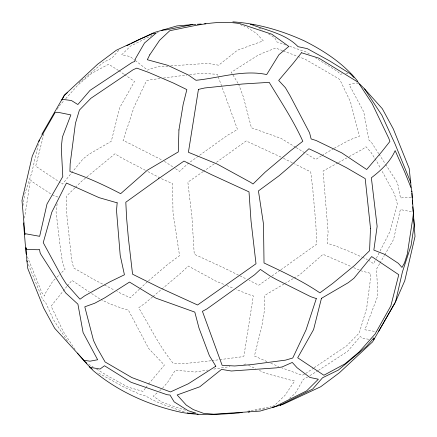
<?xml version="1.0" encoding="UTF-8"?>
<svg xmlns="http://www.w3.org/2000/svg" width="437" height="437" viewBox="0 0 437 437"><rect width="100%" height="100%" fill="white"/><g stroke="black" fill="none" stroke-linecap="round" stroke-linejoin="round"><path stroke-width="0.33" stroke-dasharray="2.19 1.64" d="M57.154 203.784L56.051 211.754L60.459 248.8L62.644 263.216L65.091 269.137L60.819 273.344M22.942 205.723L24.674 194.367L31.841 172.468L38.358 144.144M24.559 218.15L30.082 182.016L30.798 179.744L31.36 181.104L51.085 194.104M43.886 133.864L35.697 166.164L60.322 182.584M375.132 260.676L373.591 263.697L369.156 260.594M376.366 258.256L379.753 251.608M380.059 251.007L389.613 232.271L397.359 204.03L394.365 193.793L381.692 170.463M57.285 109.25L58.919 106.333L63.9 100.745M379.595 263.784L376.53 269.11L377.787 293.369L377.404 296.936L364.868 329.771L376.355 331.672M379.939 263.194L384.363 255.503M384.702 254.908L393.551 239.525L400.374 209.574L411.889 211.825L412.905 210.809M145.379 388.253L142.975 391.405L128.057 387.122L109.234 376.814L96.637 369.134M145.778 387.728L148.181 384.576M148.585 384.052L164.394 365.092L148.7 348.518L128.369 310.101L123.584 308.822L110.239 304.037L101.155 299.656M66.872 286.443L51.107 306.151L63.283 331.536L75.142 349.709M67.298 285.935L71.963 280.396L89.345 292.003M118.76 50.277L111.79 58.219L103.64 62.191L78.179 83.582M65.714 98.713L77.944 84.996L91.939 73.23L108.649 64.212L118.258 70.308M74.891 187.888L66.724 195.918L66.189 208.804L71.657 260.152L73.656 267.941L93.802 279.5L103.886 284.711M75.372 187.418L81.615 181.279L86.308 177.417M55.122 278.943L52.751 281.281L44.864 294.096L44.519 296.062L41.859 292.626L27.28 256.475M57.023 277.074L60.344 273.808M162.438 388.329L167.759 382.124L175.401 370.101L194.989 372.045L207.772 370.046M139.501 289.103L130.182 297.81L116.936 291.457M139.993 288.644L146.362 282.684L168.196 264.008L179.547 255.661L172.997 212.764L172.604 183.638L162.182 179.033L146.493 170.872M159.592 390.886L162.067 388.69M289.469 398.375L295.117 393.535L303.289 379.409L307.604 377.038M152.475 296.974L145.204 303.103L138.704 307.795C149.831 326.466 159.45 346.246 173.118 363.245L184.627 363.573L211.273 360.743M152.999 296.537L161.308 289.54M161.832 289.097L180.536 273.349L188.303 266.018L216.004 281.177L224.208 284.525M157.085 392.956L153.234 396.13L161.084 401.69L168.769 404.728L186.015 410.409M86.832 176.985L114.975 153.797L121.759 158.003L145.892 170.561M214.283 163.831L203.822 171.162M216.484 162.274L246.178 140.96L281.057 157.129M269.798 277.495L258.77 285.186L249.112 280.357M272.005 275.96L280.281 270.192M280.833 269.804L316.814 244.081L315.76 222.897L312.859 190.182L310.745 171.899L294.385 163.76M203.271 171.539L187.861 182.153L192.007 217.817L194.236 254.236L222.925 267.439L239.367 275.55M305.676 373.482L313.575 368.151M314.137 367.768L346.852 345.662L359.274 332.928L366.665 308.276L370.385 279.74L370.576 273.354L361.208 270.858M321.392 155.851L315.689 159.478L305.348 153.174M321.965 155.485L333.568 148.613M309.866 375.645L317.797 370.773M318.365 370.423L347.53 351.414L360.296 336.572L363.431 338.538L368.779 339.238M342.187 73.563L340.685 74.481L337.774 71.641L315.514 57.793M284.066 283.979L264.702 295.417L264.227 311.701L261.779 326.483L254.405 355.997L267.067 361.607M284.656 283.629L293.456 278.429M294.046 278.085L299.913 274.616L323.009 254.312L351.184 266.586M337.921 162.881L323.074 171.009L328.111 232.238L327.171 243.354L333.731 245.228L348.393 251.018L361.907 257.071M338.511 162.559L346.765 157.976M349.125 156.67L362.688 149.143L366.004 146.761L371.046 152.409L377.142 162.089L380.392 168.07M334.158 148.296L350.146 139.66L359.422 136.344L350.463 101.799L339.931 79.824L338.675 78.758L305.195 59.23L298.296 56.613M152.174 35.266L130.439 46.142L121.732 54.767L130.079 56.52L135.383 60.541M156.402 33.152L158.216 32.245M272.53 406.372L274.502 405.454L284.968 395.365L294.713 380.949L292.719 380.714L265.357 373.236L258.163 369.855M304.551 374.247L302.196 375.257L281.854 367.878M255.028 410.764L266.341 408.48M247.457 411.266L271.213 406.628M243.759 364.365L246.168 363.939M213.83 369.101L229.977 366.577M160.04 78.523L149.957 79.845L146.428 80.883L134.099 106.945L123.016 140.725L125.834 141.675L162.105 160.095M163.4 78.081L186.927 74.995M189.614 74.645L200.758 73.372L217.32 74.279L237.499 129.445L227.42 135.333L187.784 163.744L179.552 171.38L175.09 168.36M211.94 360.656L219.248 359.711M219.909 359.624L241.175 356.882L243.884 356.188L253.323 295.876L249.456 294.817L236.198 289.409M167.977 66.107L157.096 66.866L150.699 68.795L147.591 70.171L135.912 60.945M170.698 65.916L207.417 63.354L218.669 65.206L237.373 50.244L263.243 40.887L256.541 33.452L246.25 26.854M411.119 197.475L404.509 197.355L400.505 198.098L398.189 185.725L396.954 182.032L385.647 164.443M358.406 83.303L356.494 83.014L349.037 84.423L363.726 111.828L368.85 139.955L371.423 142.32L378.715 153.666M345.776 73.394L348.355 73.831M184.206 411.834C171.228 407.3 157.528 403.4 145.882 396.059L140.747 394.698L123.862 387.018L97.238 372.373M285.765 44.984L276.747 41.865L275.523 38.882L273.529 37.041L268.351 33.764M289.633 46.317L306.381 52.107L309.806 54.237M240.126 24.614L245.026 26.406M282.613 50.665L275.714 48.043L263.839 52.648L257.437 55.581L231.304 72.274L238.291 83.707M283.242 50.9L297.668 56.373M52.216 194.847L58.077 197.142M226.732 285.552L233.675 288.382M353.691 267.657L359.329 270.055M270.754 363.191L278.74 366.627M362.519 257.344L367.435 259.545M248.566 365.354L255.765 368.73M239.973 275.851L246.676 279.156M283.476 158.336L293.779 163.46M104.481 285.017L114.565 290.228M164.421 161.362L174.532 167.983M295.581 147.22L281.215 138.463L251.422 127.784L243.196 96.386L238.64 84.275M296.155 147.569L304.775 152.824M88.624 364.25L93.207 367.042M259.136 27.935L262.593 30.12M91.573 293.489L99.947 299.072M118.815 70.696L123.862 74.148M124.419 74.53L134.509 81.44L119.76 107.617L111.293 141.271L88.973 154.299L83.035 158.921L62.486 184.07L60.863 182.956M67.489 341.068L53.478 319.775L45.918 303.152L42.662 299.465L28.416 264.445M379.081 154.234L385.281 163.875"/><path stroke-width="0.66" d="M23.838 222.837L23.636 224.176L26.023 253.356L26.526 254.607M38.964 141.512L39.264 140.195L54.986 112.741L56.925 112.254L59.071 112.511L70.87 114.909L62.393 137.114L61.284 147.444L62.791 176.581L47.005 204.019L39.652 236.313L25.493 233.751L24.947 234.467L21.987 200.49L32.218 156.288L39.264 140.195M378.622 331.35L395.572 301.748L402.455 271.814L411.07 245.512L414.205 224.891L413.648 218.855M395.572 301.748L404.782 280.712L415.013 236.51L411.851 191.078M67.271 92.753L64.25 95.43L61.846 100.029L62.573 99.357L71.444 100.526L77.846 104.536L90.033 90.366L132.395 62.283L134.733 61.535L135.492 58.618L144.527 42.984L155.938 33.217L152.912 33.485L140.31 39.024L131.187 43.553M41.832 134.334L64.25 95.43M395.168 302.666L372.57 341.887L339.473 372.695L320.72 386.74L282.821 404.465M64.43 95.113L97.527 64.305L116.28 50.26L154.179 32.535L176.963 25.909L195.842 24.352M373.455 339.855L374.061 339.298L373.886 337.839L366.627 346.339L338.407 370.052L322.55 377.77L312.613 389.099L280.199 405.186L282.28 404.525M161.237 30.737L162.444 30.131L166.213 29.863L192.493 24.548M126.927 45.666L129.969 44.153M253.449 24.691L250.609 24.27C266.767 30.53 285.694 33.725 298.061 46.683L307.304 48.638L329.716 60.967L351.43 74.498L353.943 77.278L350.938 74.268M280.947 405.006L260.037 411.091L213.677 414.2L203.489 413.32L193.285 409.589L186.277 405.099L177.149 394.972L199.769 386.794L221.521 369.391L231.337 371.008L276.561 367.85L282.078 366.965L292.271 362.437L297.04 367.703L309.893 377.448L318.36 379.223L306.648 390.836L274.644 406.842L272.327 407.268M248.374 412.113L249.707 411.84M242.18 412.299L238.881 412.938C219.56 414.423 200.206 415.8 181.038 412.293C148.87 405.279 117.941 391.585 92.704 370.21M197.18 24.27L201.2 24.03M204.549 23.827L205.887 23.745M232.866 21.85C257.639 23.527 281.636 30.568 304.174 40.81C324.32 50.965 343.586 63.551 357.788 81.364M187.315 412.828L188.56 413.222L195.945 413.107L188.145 410.72L174.161 401.876L170.026 395.059L166.994 394.704L131.051 382.282L104.481 365.747L100.057 369.041L90.18 367.364L89.432 366.621L92.72 369.735M196.868 413.986L198.147 414.407M86.908 363.202L83.609 360.383L77.365 353.118M359.498 83.822L364.578 88.935L382.326 108.731L393.333 128.991L409.185 168.392L411.201 187.544M83.609 360.383L91.65 369.068M364.578 88.935L381.943 115.33L395.114 144.123L410.889 182.895M26.886 260.692L27.815 268.608L43.667 308.009L54.674 328.269L83.877 360.268L90.027 361.186L97.648 359.749L83.096 332.595L77.912 304.174L65.643 292.894L40.974 254.514L40.144 252.892L39.499 249.445L37.97 249.735L26.548 249.516L26.007 247.67L26.886 260.692L27.394 261.943M412.752 206.767L413.435 213.868L407.279 254.17L404.509 262.894L401.969 267.433L398.287 263.282L384.795 254.389L373.848 250.106L377.136 226.355L371.357 177.766C381.015 170.446 390.143 161.876 395.146 150.601L404.695 171.992L411.627 189.194L411.796 191.903M413.211 214.163L413.462 216.845M411.883 193.258L412.178 197.999M412.304 200.031L412.561 204.09M178.93 129.953L178.291 151.923L147.384 170.173L120.645 193.684C104.312 185.157 87.373 177.362 69.92 171.501L70.16 163.777L75.432 123.354L79.403 110.102L90.956 98.249L133.263 69.663L136.841 68.134L148.831 72.482L173.423 83.052L186.85 89.607L183.158 104.388L178.93 129.953M370.5 228.283L369.571 250.712L354.778 265.248L332.726 283.416L319.889 292.866C302.431 280.975 283.089 271.967 264.024 262.976L263.5 224.105L258.431 190.92L279.101 175.734L289.944 166.453L308.888 148.744L317.786 152.89L346.394 167.671L365.206 178.618L370.5 228.283M117.165 202.839L116.515 210.53L120.208 255.377L124.43 274.78L109.955 281.81L84.783 295.778L79.987 299.219L65.998 283.531L62.076 277.309L43.241 242.639L51.828 212.163L66.468 183.043L99.117 197.661L117.165 202.839M198.442 89.399L188.413 152.3L216.921 163.919L250.729 182.42L253.012 184.01L265.281 172.058L290.851 150.525L302.825 141.282C293.538 120.634 280.893 101.69 269.208 82.353L242.502 84.008L204.767 87.968L198.442 89.399M321.446 298.34L313.591 329.553L297.69 357.772L323.877 375.241L344.957 363.868L359.176 351.916L375.012 334.147L390.864 305.889L398.768 274.709L371.668 256.574L353.954 278.249L348.251 282.69L321.446 298.34M316.322 298.575L306.042 329.908L292.757 358.001L285.536 360.132L250.898 364.677L234.68 365.982L222.127 365.294L202.418 311.324L206.816 309.014L254.678 274.709L260.376 269.421L270.465 276.255L276.512 279.571L310.756 296.69L316.322 298.575M149.765 54.827L147.313 59.722L167.661 65.288L188.32 74.984L195.984 80.288C219.396 77.977 243.098 69.538 266.69 74.558L278.97 54.68L288.824 46.431L271.841 34.223L240.175 23.707C216.484 19.474 192.963 26.204 169.856 30.666L159.598 40.275L149.765 54.827M301.497 52.735L293.593 62.819L278.675 80.452L285.421 87.717L290.07 95.698L309.571 132.826L311.149 138.961L316.049 140.474L341.745 152.868L366.698 169.512L381.801 151.705L389.924 141.408L388.815 138.382L372.1 103.52L358.111 82.238L319.01 58.219L301.497 52.735M158.604 178.657L125.812 202.227L126.61 218.161L128.336 237.69L132.558 274.196L159.942 287.819L197.562 304.993L256.006 263.762L251.007 220.783L249.003 191.876L211.508 174.658L183.988 161.084L158.604 178.657M215.818 366.201L188.336 383.757L170.468 391.934L131.843 377.563L105.115 361.973L96.992 347.743L93.513 340.478L84.783 306.807L94.682 303.267L104.798 297.805L129.51 282.073L155.922 298.171L194.815 312.111L198.999 328.089L209.372 355.647L215.818 366.201"/></g></svg>
